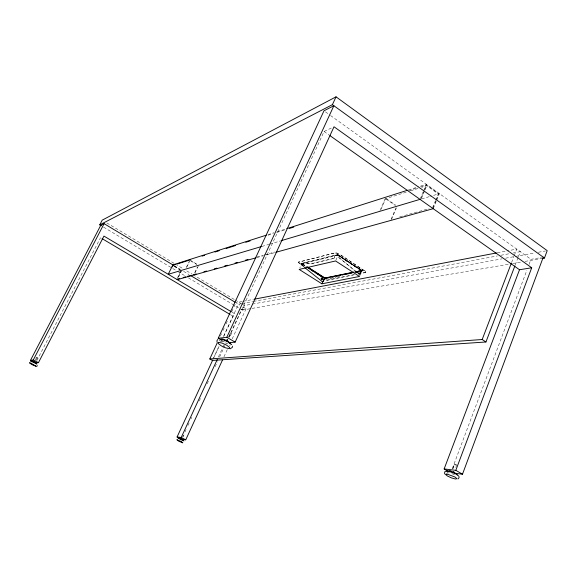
<?xml version="1.0" encoding="UTF-8"?>
<svg xmlns="http://www.w3.org/2000/svg" width="576" height="576" viewBox="0 0 576 576"><rect width="100%" height="100%" fill="white"/><g stroke="black" fill="none" stroke-linecap="round" stroke-linejoin="round"><path stroke-width="0.43" stroke-dasharray="2.88 2.16" d="M334.08 255.866L334.404 257.695L333.929 255.96L337.903 255.046L337.536 256.298L337.925 256.759L359.316 274.298L337.925 256.759M334.39 258.178L310.651 263.83L305.446 262.93L310.586 263.988L333.929 258.451L334.476 257.537M305.518 262.771L302.234 263.563L301.687 264.362L301.91 265.349L304.034 266.962M301.723 264.866L301.846 263.995M361.606 270.72L360.202 274.075L361.728 270.59L337.781 254.974L361.526 270.67M452.326 468.547L526.867 270.245M529.078 264.362L530.978 259.315L541.505 257.486M455.803 467.417L456.278 466.157M511.603 262.483L513.835 256.622M514.159 255.787L516.715 249.084L507.002 250.942M515.21 265.039L518.076 257.515M518.393 256.68L520.301 251.662L513.23 252.979M452.549 469.094L454.464 464.062L456.754 464.904M453.168 468.425L454.464 464.062M432.598 207.67L435.269 201.226M435.6 200.419L438.271 193.975L426.773 185.731L421.625 187.351M432.986 207.95L435.917 200.873M436.248 200.088L438.847 193.802L426.564 184.997L420.566 186.898M433.195 208.678L436.471 200.758M436.802 199.973L439.423 193.637L430.618 196.25M420.019 199.361L423.36 191.412M423.691 190.62L426.362 184.262L417.794 186.984M421.272 197.611L424.253 190.512M424.577 189.727L426.564 184.997M421.344 198.662L424.735 190.577M425.074 189.77L426.773 185.731M391.486 219.506L396.49 207.778M358.186 274.01L365.227 272.606A3.334 1.181 22.6 0 0 364.306 270.662L339.53 254.203A3.614 1.303 23.2 0 0 335.304 252.806L298.649 262.195M365.227 272.606L365.314 272.39A3.334 1.181 22.6 0 0 364.399 270.454M391.111 219.247L395.914 207.986M361.728 270.59L361.181 272.074L356.861 272.945M359.482 276.466L361.987 270.619L338.155 255.074L301.63 263.894L299.858 267.826M355.723 272.412L362.83 270.77L338.011 254.57L301.486 263.426L305.827 266.443M379.994 210.593L385.409 198.036L395.69 205.186M381.082 209.218L385.603 198.72L406.188 192.226M303.761 266.285L300.082 263.945A3.377 1.145 24 0 1 298.814 261.986L335.304 252.806M301.392 263.628L338.011 254.57M335.902 260.222L338.155 255.074M326.268 280.051A3.11 1.037 23.4 0 0 327.384 280.181L353.873 274.68M364.306 270.662L339.53 254.203M300.082 263.945L300.168 263.743A3.377 1.145 24 0 1 298.908 261.785M302.047 263.808L306.014 265.975M218.426 356.954L222.559 348.012M222.934 347.198L224.064 344.758M182.693 436.867L183.449 435.233M184.954 431.971L186.084 429.523M187.97 425.441L189.101 422.993M190.987 418.918L191.736 417.283M199.274 400.968L200.405 398.52M207.187 383.832L209.074 379.757M215.1 366.703L217.361 361.807M219.622 356.911L223.387 348.754M223.769 347.933L224.899 345.485M228.665 337.327L241.474 309.586L246.074 308.786L232.207 338.904M229.054 337.313L324.086 131.486L331.718 127.858M188.366 277.841L242.309 310.09L244.404 305.546L251.489 304.258M223.963 356.81L227.34 349.488M212.782 359.626L218.822 346.594M223.733 336.002L238.464 304.222L241.114 303.732M213.761 357.826L219.06 346.406M220.946 342.324L221.702 340.697M223.596 336.614L233.05 316.217L235.325 315.85M220.385 336.125L221.522 333.677M223.034 330.415L224.172 327.974M226.066 323.892L227.959 319.817M231.746 311.666L233.64 307.591M234.022 306.77L235.159 304.33M228.73 336.859L230.616 332.813L231.329 333.806L229.529 337.651M182.945 437.054L183.982 434.837M194.71 272.671L197.438 267.019M194.947 272.923L198.634 265.277M178.416 277.308L181.454 271.058M186.178 267.646L189.151 261.518M186.89 266.918L189.641 261.252M177.25 278.273L181.03 270.518M178.308 276.804L181.044 271.195M36.842 360.562L100.534 237.708M36.245 360.115L37.454 357.804L35.582 356.803M35.856 358.106L36.259 357.336L37.454 357.804M35.158 360.36L36.778 357.271M360.31 274.054L359.208 274.32M356.717 272.851L361.426 271.807M358.114 270.734L359.186 270.396L359.525 271.562L358.445 271.901L358.114 270.734L358.553 271.879M267.919 234.655L273.917 232.754M277.344 231.66L285.905 228.938M408.377 189.979L416.938 187.258M268.085 235.21L273.226 233.582M276.646 232.495L286.07 229.507M408.557 190.699L417.139 187.978M410.479 190.872L418.198 188.438M261.958 246.442L268.848 244.39M269.712 244.13L280.44 240.941M421.632 198.929L429.948 196.452M399.751 216.835L429.142 208.634M256.658 257.062L263.578 255.132M264.442 254.894L274.81 252.007M256.817 257.594L262.872 255.917M266.328 254.952L274.975 252.554M337.68 255.708L337.709 255.139M359.186 270.396L359.417 271.584M354.571 271.951L361.598 270.511M354.982 272.059L361.987 270.619M355.478 272.297L362.83 270.77M355.615 272.39L361.714 271.145L361.534 270.518M330.818 278.1L335.138 277.229M330.091 278.366L336.139 277.142M337.003 276.97L343.044 275.746M358.272 273.802L365.314 272.39M327.384 280.181L354.665 274.716M242.093 301.514L235.915 302.695L239.904 305.086M242.978 301.349L253.577 299.326M497.29 252.799L506.117 251.107M241.999 303.566L252.598 301.586M253.483 301.421L497.333 255.946M500.861 255.283L509.702 253.634M252.374 304.099L502.049 258.84M505.591 258.199L514.44 256.594M515.326 256.435L534.802 252.907M538.344 252.259L545.429 250.978M242.309 310.09L251.172 308.563M252.058 308.412L509.011 264.154M512.554 263.542L521.417 262.015M524.959 261.403L542.678 258.35M227.974 343.973L224.078 342.374M229.241 345.434L230.206 345.629M454.529 474.725L450.022 472.961M229.788 333.281L231.329 333.806M454.601 464.659L456.89 465.502M221.94 340.438L226.418 343.03M230.738 314.849L233.05 316.217M232.186 312.271L236.045 314.561M103.601 227.16L176.81 270.929M177.581 271.39L184.55 275.558M174.319 265.774L180.49 269.474M183.578 271.325L188.978 274.558M242.993 306.936L246.074 308.786M174.528 266.256L179.899 269.482M173.844 266.213L180.31 270.086M106.812 222.919L174.456 263.542M175.226 264.002L182.916 268.618M186.754 270.922L192.139 274.154M192.902 274.615L234.418 299.542M235.181 300.002L241.33 303.696M242.1 304.157L244.404 305.546M189.9 259.985L197.179 264.398M190.778 260.899L196.726 264.499M302.162 263.722L305.942 266.134M301.486 263.426L305.914 266.242M301.63 263.894L305.41 266.299M300.168 263.743L304.589 266.558M337.918 254.786L362.743 270.986M385.603 198.72L395.136 205.351M324.086 131.486L329.227 135.122M325.44 111.852L329.81 114.991M330.538 115.517L530.978 259.315M220.759 340.049L223.294 342.014M219.11 340.258L220.73 341.503M447.156 472.255L448.207 473.148M447.66 471.233L449.316 472.637M327.47 279.979A3.11 1.044 23.4 0 1 326.354 279.85M335.203 253.022A3.614 1.303 23.2 0 1 339.43 254.419M337.853 255.312L361.685 270.85L337.853 255.312"/><path stroke-width="0.86" d="M324.878 279.223L324.986 278.014L323.222 281.448L322.272 281.678L323.222 281.448M178.366 438.012L183.434 440.374M220.925 339.559L221.09 339.07L224.129 339.667L228.089 341.496L230.63 343.476L230.436 343.951M454.939 473.27L462.485 474.214L543.262 257.184M542.678 258.35L544.457 258.048L547.2 250.654L336.031 96.833L102.204 220.147L99.749 224.863L101.29 225.785M531.706 267.768L519.509 269.748L444.146 468.936L455.818 470.333L531.706 267.768L334.008 126.77L235.145 342.115L229.032 342.756M217.354 342.648L209.779 358.956L482.191 339.516L511.279 263.318M209.779 358.956L212.407 360.439L485.95 341.986L514.894 265.874M321.898 283.81L359.482 276.466L335.578 260.957L299.153 269.402L321.898 283.81L324.31 278.338L354.103 272.239M324.742 279.137L324.929 278.028L353.7 272.131M212.63 360.274L177.084 436.968L181.217 437.465L217.296 359.395M183.096 440.136L182.434 439.344L185.738 439.834L222.466 360.065M99.749 224.863L332.402 104.659L336.031 96.833M218.21 338.285L226.807 337.277L333.878 105.725L323.978 110.808L218.21 338.285L220.45 339.574M227.354 339.833L227.606 339.293M172.202 266.947L172.994 265.342L175.565 264.528M35.604 362.959L38.434 362.664L103.939 236.088L231.408 311.81M104.105 223.675L100.692 225.425L30.506 360.295L33.286 359.964L104.105 223.675L173.549 265.306M37.462 365.717L36.547 366.365M217.8 339.494L217.051 340.402L217.001 342.072M457.956 478.994L459.036 477.734L458.993 476.554M322.567 279.094L321.552 279.418L321.235 278.323L322.25 278.006L322.567 279.094L322.164 278.028M266.213 235.202L172.858 264.895L168.25 274.291L261.374 246.578M286.762 228.665L407.52 190.253M177.221 264.002L190.123 259.913M202.118 256.111L204.689 255.298M214.97 252.036L219.254 250.682M226.109 248.508L235.526 245.527M245.808 242.266L250.092 240.912M289.498 228.427L293.782 227.066M281.203 240.674L420.019 199.361M446.479 471.254L447.242 471.031M447.66 471.233L448.862 470.88L452.239 471.794L455.803 473.443L457.135 474.934M177.142 279.209L179.734 278.489M183.118 277.546L185.782 276.804M187.38 276.358L190.109 275.594M193.565 274.637L196.157 273.91M203.933 271.742L206.532 271.022M214.308 268.855L216.9 268.135M224.683 265.968L227.275 265.248M235.051 263.081L237.643 262.354M245.426 260.186L248.018 259.466M177.271 279.648L255.953 257.832M275.839 252.317L433.195 208.678M446.53 470.923L444.967 471.55L444.485 473.177L444.924 474.091M230.098 348.811L232.294 347.436L232.438 346.111M321.235 278.323L321.638 279.396M329.364 277.625L325.152 278.597M336.326 276.199L340.682 275.314M345.031 274.428L351.994 273.002M254.455 299.153L496.404 252.965M449.59 470.801L451.044 470.916M178.884 437.904L179.878 437.99M31.594 360.857L32.731 360.979M222.012 339.048L223.841 339.293M220.493 339.199L223.387 339.775L228.434 342.101L231.66 344.614M448.69 471.211L456.451 474.178L458.539 475.963M30.485 360.965L36.907 364.032M178.02 438.106L183.989 440.95M182.21 440.215L182.599 440.338M453.082 471.478L454.637 472.392M33.854 361.296L35.05 361.93M34.639 361.973L34.207 361.778M180.986 438.314L182.045 438.869M181.022 438.61L180.641 438.408M30.506 360.295L32.695 361.433M177.084 436.968L179.323 438.142M33.286 359.964L38.434 362.664M181.217 437.465L185.738 439.834M444.146 468.936L448.546 471.478M226.807 337.277L235.145 342.115M455.818 470.333L462.485 474.214M102.074 238.622L229.968 314.395M190.519 275.486L235.274 302.314M307.462 267.091L324.857 278.179M306.389 266.882L324.54 278.446L324.929 278.028L307.526 266.94M311.458 270.151L313.726 271.598M315.994 273.038L322.798 277.373M482.191 339.516L485.95 341.986M329.962 135.641L519.509 269.748M332.402 104.659L544.457 258.048M304.625 267.523L322.366 281.664M35.64 362.52L36.382 363.384M228.535 342.043L229.745 343.577M31.313 361.375L31.018 360.871L34.639 362.29L36.691 363.874M225.95 339.826A1.922 0.461 25.1 0 1 227.887 340.963M177.019 439.79L178.589 441.151L182.815 442.85L181.253 441.497L177.019 439.79M218.585 342.389L218.21 343.512L221.17 345.78L225.72 347.882L229.248 348.602L229.68 347.508L226.721 345.226L222.113 343.094L218.585 342.389M446.933 474.026L445.543 474.422L447.473 476.042L451.577 477.943L455.479 479.016L456.912 478.642L454.997 477.022L446.933 474.026M31.032 363.218L29.434 362.772L31.838 364.608L36.022 366.25L31.032 363.218"/></g></svg>
